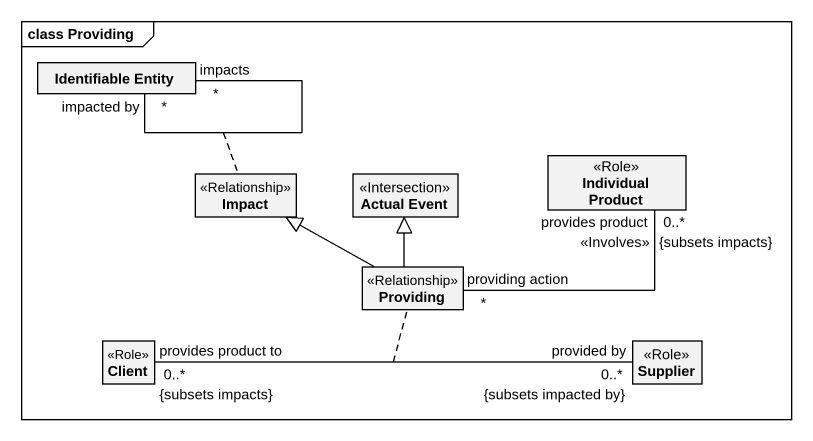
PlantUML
@startuml
mainframe class Providing
hide circle
hide empty members
class "Identifiable Entity" as Identifiable_Entity
class "Individual Product" as Individual_Product <<Role>>
class Impact <<Relationship>>
class "Actual Event" as Actual_Event <<Intersection>>
class Providing <<Relationship>>
class Client <<Role>>
class Supplier <<Role>>
Identifiable_Entity "impacted by\n*" -- "impacts\n*" Identifiable_Entity
(Identifiable_Entity, Identifiable_Entity) .. Impact
Providing "providing action\n*" -right- "provides product\n<<Involves>>\n0..*\n{subsets impacts}" Individual_Product
Providing -left-|> Impact
Providing -up-|> Actual_Event
Client "provides product to\n0..*\n{subsets impacts}" -right- "provided by\n0..*\n{subsets impacted by}" Supplier
(Client, Supplier) .. Providing
@enduml
